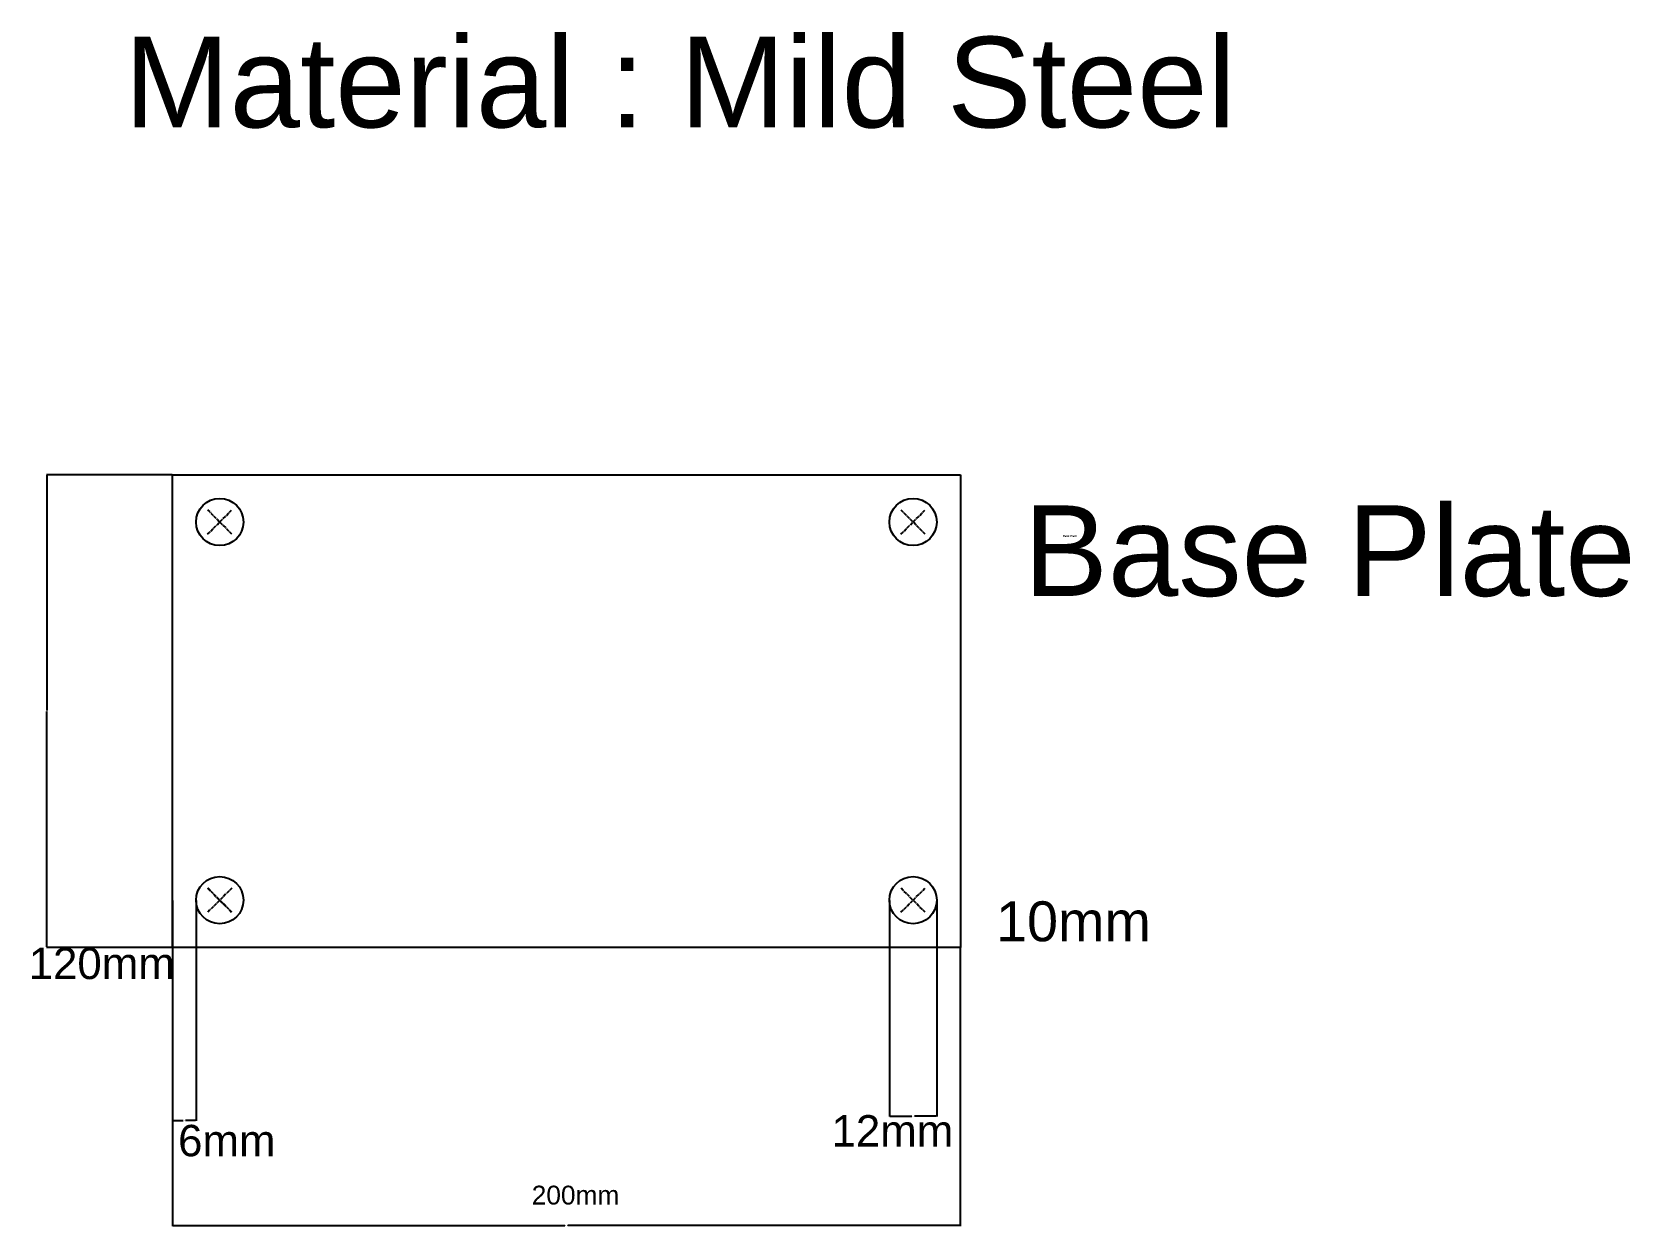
# Model space of a CAD drawing. Header units: millimetres. Extents: x 29 to 435, y -104 to 199.
import ezdxf

# ---------------------------------------------------------------- set-up
doc = ezdxf.new("R2010")
doc.units = ezdxf.units.MM
doc.header["$MEASUREMENT"] = 0
doc.linetypes.add('CENTER2', pattern=[1.125, 0.75, -0.125, 0.125, -0.125])
doc.layers.add('Center', color=90, linetype='Continuous')
doc.layers.add('Dimension', color=50, linetype='Continuous')
doc.layers.add('Text', color=6, linetype='Continuous', lineweight=15)
doc.styles.get("Standard").update_dxf_attribs({"font": 'arial.ttf'})
doc.dimstyles.new('AM_ANSI$0', dxfattribs={"dimtxt": 6, "dimasz": 0.12, "dimexe": 0.1, "dimexo": 0.05, "dimgap": 0.06, "dimtad": 0, "dimtih": 1, "dimtoh": 1, "dimdec": 4, "dimzin": 7, "dimdsep": 46, "dimtxsty": 'Standard', "dimcen": 0, "dimclrd": 256, "dimclre": 256, "dimclrt": 2, "dimadec": 0, "dimazin": 2, "dimtp": 0.1, "dimtm": 0.1, "dimtfac": 0.71, "dimtdec": 4, "dimtofl": 0, "dimtmove": 0, "dimatfit": 3, "dimfxl": 1, "dimtolj": 1, "dimtzin": 7, "dimlwd": -1, "dimlwe": -1, "dimarcsym": 1})

# ---------------------------------------------------------------- blocks, each defined once
blk = doc.blocks.new('*U4')
at = {"layer": 'Center', "color": 0, "linetype": 'CENTER2', "transparency": 16777216}
blk.add_line((-3.08, -3.08), (3.08, 3.08), dxfattribs=at)
blk = doc.blocks.new('*U5')
at = {"layer": 'Center', "color": 0, "linetype": 'CENTER2', "transparency": 16777216}
blk.add_line((-3.08, -3.08), (3.08, 3.08), dxfattribs=at)
blk = doc.blocks.new('*U6')
at = {"layer": 'Center', "color": 0, "linetype": 'CENTER2', "transparency": 16777216}
blk.add_line((-3.08, -3.08), (3.08, 3.08), dxfattribs=at)
blk = doc.blocks.new('*U7')
at = {"layer": 'Center', "color": 0, "linetype": 'CENTER2', "transparency": 16777216}
blk.add_line((-3.08, -3.08), (3.08, 3.08), dxfattribs=at)
blk = doc.blocks.new('*U8')
at = {"layer": 'Center', "color": 0, "linetype": 'CENTER2', "transparency": 16777216}
blk.add_line((-3.08, 3.08), (3.08, -3.08), dxfattribs=at)
blk = doc.blocks.new('*U9')
at = {"layer": 'Center', "color": 0, "linetype": 'CENTER2', "transparency": 16777216}
blk.add_line((-3.08, -3.08), (3.08, 3.08), dxfattribs=at)
blk = doc.blocks.new('*U10')
at = {"layer": 'Center', "color": 0, "linetype": 'CENTER2', "transparency": 16777216}
blk.add_line((-3.08, -3.08), (3.08, 3.08), dxfattribs=at)
blk = doc.blocks.new('*U11')
at = {"layer": 'Center', "color": 0, "linetype": 'CENTER2', "transparency": 16777216}
blk.add_line((3.08, -3.08), (-3.08, 3.08), dxfattribs=at)
blk = doc.blocks.new('*U12')
at = {"layer": 'Center', "color": 0, "linetype": 'CENTER2', "transparency": 16777216}
blk.add_line((-3.08, -3.08), (3.08, 3.08), dxfattribs=at)
blk = doc.blocks.new('*U13')
at = {"layer": 'Center', "color": 0, "linetype": 'CENTER2', "transparency": 16777216}
blk.add_line((-3.08, -3.08), (3.08, 3.08), dxfattribs=at)
blk = doc.blocks.new('*U14')
at = {"layer": 'Center', "color": 0, "linetype": 'CENTER2', "transparency": 16777216}
blk.add_line((-3.08, -3.08), (3.08, 3.08), dxfattribs=at)
blk = doc.blocks.new('*U15')
at = {"layer": 'Center', "color": 0, "linetype": 'CENTER2', "transparency": 16777216}
blk.add_line((3.08, -3.08), (-3.08, 3.08), dxfattribs=at)
blk = doc.blocks.new('*U16')
at = {"layer": 'Center', "color": 0, "linetype": 'CENTER2', "transparency": 16777216}
blk.add_line((3.08, -3.08), (-3.08, 3.08), dxfattribs=at)
blk = doc.blocks.new('*U17')
at = {"layer": 'Center', "color": 0, "linetype": 'CENTER2', "transparency": 16777216}
blk.add_line((-3.08, 3.08), (3.08, -3.08), dxfattribs=at)
blk = doc.blocks.new('*U18')
at = {"layer": 'Center', "color": 0, "linetype": 'CENTER2', "transparency": 16777216}
blk.add_line((-3.08, 3.08), (3.08, -3.08), dxfattribs=at)
blk = doc.blocks.new('*U19')
at = {"layer": 'Center', "color": 0, "linetype": 'CENTER2', "transparency": 16777216}
blk.add_line((3.08, -3.08), (-3.08, 3.08), dxfattribs=at)
blk = doc.blocks.new('*U20')
at = {"layer": 'Center', "color": 0, "linetype": 'CENTER2', "transparency": 16777216}
blk.add_line((3.08, -3.08), (-3.08, 3.08), dxfattribs=at)
blk = doc.blocks.new('*U21')
at = {"layer": 'Center', "color": 0, "linetype": 'CENTER2', "transparency": 16777216}
blk.add_line((3.08, 3.08), (-3.08, -3.08), dxfattribs=at)
blk = doc.blocks.new('*D23')
at = {"layer": 'Defpoints', "color": 0, "transparency": 16777216}
for p in [(64.77, -33.33), (264.77, -33.33), (264.77, -103.96)]:
    blk.add_point(p, dxfattribs=at)
at = {"layer": 'Dimension', "linetype": 'ByBlock'}
for p, q in [((64.77, -33.38), (64.77, -104.06)), ((264.77, -33.38), (264.77, -104.06)), ((64.89, -103.96), (164.37, -103.96)), ((264.65, -103.96), (165.17, -103.96))]:
    blk.add_line(p, q, dxfattribs=at)
at = {"layer": 'Dimension'}
for points in [[(64.89, -103.94), (64.89, -103.98), (64.77, -103.96)], [(264.65, -103.94), (264.65, -103.98), (264.77, -103.96)]]:
    blk.add_solid(points, dxfattribs=at)
at = {"layer": 'Dimension', "color": 2, "insert": (164.77, -103.96), "char_height": 0.12, "attachment_point": 5}
blk.add_mtext('\\A1;200.0000', dxfattribs=at)
blk = doc.blocks.new('*D24')
at = {"layer": 'Defpoints', "color": 0, "transparency": 16777216}
for p in [(32.85, 86.67), (64.77, 86.67), (64.77, -33.33)]:
    blk.add_point(p, dxfattribs=at)
at = {"layer": 'Dimension', "linetype": 'ByBlock'}
for p, q in [((64.72, 86.67), (32.75, 86.67)), ((32.85, 86.55), (32.85, 26.79)), ((32.85, -33.21), (32.85, 26.55)), ((64.72, -33.33), (32.75, -33.33))]:
    blk.add_line(p, q, dxfattribs=at)
at = {"layer": 'Dimension'}
for points in [[(32.83, 86.55), (32.87, 86.55), (32.85, 86.67)], [(32.83, -33.21), (32.87, -33.21), (32.85, -33.33)]]:
    blk.add_solid(points, dxfattribs=at)
at = {"layer": 'Dimension', "color": 2, "insert": (32.85, 26.67), "char_height": 0.12, "attachment_point": 5}
blk.add_mtext('\\A1;120.0000', dxfattribs=at)
blk = doc.blocks.new('*D25')
at = {"layer": 'Defpoints', "color": 0, "transparency": 16777216}
for p in [(246.77, -21.33), (258.77, -21.33), (258.77, -76.16)]:
    blk.add_point(p, dxfattribs=at)
at = {"layer": 'Dimension', "linetype": 'ByBlock'}
for p, q in [((246.77, -21.38), (246.77, -76.26)), ((258.77, -21.38), (258.77, -76.26)), ((246.89, -76.16), (252.42, -76.16)), ((258.65, -76.16), (253.12, -76.16))]:
    blk.add_line(p, q, dxfattribs=at)
at = {"layer": 'Dimension'}
for points in [[(246.89, -76.14), (246.89, -76.18), (246.77, -76.16)], [(258.65, -76.14), (258.65, -76.18), (258.77, -76.16)]]:
    blk.add_solid(points, dxfattribs=at)
at = {"layer": 'Dimension', "color": 2, "insert": (252.77, -76.16), "char_height": 0.12, "attachment_point": 5}
blk.add_mtext('\\A1;12.0000', dxfattribs=at)
blk = doc.blocks.new('*D26')
at = {"layer": 'Defpoints', "color": 0, "transparency": 16777216}
for p in [(64.77, -21.33), (70.77, -21.33), (64.77, -77.25)]:
    blk.add_point(p, dxfattribs=at)
at = {"layer": 'Dimension', "linetype": 'ByBlock'}
for p, q in [((64.77, -21.38), (64.77, -77.35)), ((70.77, -21.38), (70.77, -77.35)), ((64.89, -77.25), (67.46, -77.25)), ((70.65, -77.25), (68.08, -77.25))]:
    blk.add_line(p, q, dxfattribs=at)
at = {"layer": 'Dimension'}
for points in [[(64.89, -77.23), (64.89, -77.27), (64.77, -77.25)], [(70.65, -77.23), (70.65, -77.27), (70.77, -77.25)]]:
    blk.add_solid(points, dxfattribs=at)
at = {"layer": 'Dimension', "color": 2, "insert": (67.77, -77.25), "char_height": 0.12, "attachment_point": 5}
blk.add_mtext('\\A1;6.0000', dxfattribs=at)
blk = doc.blocks.new('*D27')
at = {"layer": 'Defpoints', "color": 0, "transparency": 16777216}
for p in [(64.77, -33.33), (64.77, -33.33, -10), (64.77, -33.33)]:
    blk.add_point(p, dxfattribs=at)
at = {"layer": 'Dimension', "linetype": 'ByBlock'}
for p, q in [((64.65, -33.33), (64.53, -33.33)), ((64.77, -33.28), (64.77, -33.23)), ((64.77, -33.28), (64.77, -33.23)), ((64.89, -33.33), (65.01, -33.33))]:
    blk.add_line(p, q, dxfattribs=at)
at = {"layer": 'Dimension'}
for points in [[(64.65, -33.31), (64.65, -33.35), (64.77, -33.33)], [(64.89, -33.31), (64.89, -33.35), (64.77, -33.33)]]:
    blk.add_solid(points, dxfattribs=at)
at = {"layer": 'Dimension', "color": 2, "insert": (65.27, -33.33), "char_height": 0.12, "attachment_point": 5}
blk.add_mtext('\\A1;.0000', dxfattribs=at)

msp = doc.modelspace()

# ---------------------------------------------------------------- linework, layer by layer
for p, q in [((64.7714, 86.66765), (264.7714, 86.66765)), ((64.7714, -33.33235), (64.7714, 86.66765)), ((264.7714, 86.66765), (264.7714, -33.33235)), ((264.7714, -33.33235), (64.7714, -33.33235))]:
    msp.add_line(p, q)
for centre in [(76.7714, 74.66765), (252.7714, 74.66765), (76.7714, -21.33235), (252.7714, -21.33235)]:
    msp.add_circle(centre, 6)

# ---------------------------------------------------------------- block references
at = {"layer": 'Center', "linetype": 'CENTER2'}
for name, p in [('*U4', (76.7714, 74.66765)), ('*U5', (76.7714, 74.66765)), ('*U6', (76.7714, 74.66765)), ('*U7', (76.7714, 74.66765)), ('*U8', (76.7714, 74.66765)), ('*U9', (252.7714, 74.66765)), ('*U10', (252.7714, 74.66765)), ('*U11', (252.7714, 74.66765)), ('*U16', (76.7714, -21.33235)), ('*U17', (76.7714, -21.33235)), ('*U18', (76.7714, -21.33235)), ('*U19', (76.7714, -21.33235)), ('*U20', (76.7714, -21.33235)), ('*U21', (76.7714, -21.33235)), ('*U12', (252.7714, -21.33235)), ('*U13', (252.7714, -21.33235)), ('*U14', (252.7714, -21.33235)), ('*U15', (252.7714, -21.33235))]:
    msp.add_blockref(name, p, dxfattribs=at)

# ---------------------------------------------------------------- texts
at = {"layer": 'Text'}
for s, height, p in [('Material : Mild Steel', 23.0037384, (52.51932, 174.84477)), ('Base Plate', 23.003738, (280.80272, 55.89244)), ('10mm', 10.126221, (273.83955, -31.76334)), ('120mm', 7.967205, (28.24887, -41.3622)), ('12mm', 7.967205, (232.06643, -83.8719)), ('6mm', 7.967205, (66.19466, -86.34808)), ('200mm', 4.773874, (155.96396, -98.58759))]:
    msp.add_text(s, height=height, dxfattribs=at).set_placement(p)
at = {"layer": 'Text', "insert": (290.803, 71.38147), "char_height": 0.5, "attachment_point": 1}
msp.add_mtext_dynamic_manual_height_columns('{\\fArial|b1|i1|c0|p34;Base Plate}', width=45.5905505, gutter_width=1, heights=[0], dxfattribs=at)

# ---------------------------------------------------------------- dimensions: what is measured, and where the dimension line sits
at = {"layer": 'Dimension'}
dim = msp.add_linear_dim(base=(32.84953, 86.66765), p1=(64.7714, -33.33235), p2=(64.7714, 86.66765), angle=90, dimstyle='AM_ANSI$0', override={"dimtxt": 0.12}, dxfattribs=at)
dim.commit()
dim.dimension.update_dxf_attribs({"geometry": '*D24', "text_midpoint": (32.84953, 26.66765)})
for base, p1, p2, picture, middle in [((64.7714, -77.25006), (70.7714, -21.33235), (64.7714, -21.33235), '*D26', (67.7714, -77.25006)), ((258.7714, -76.15559), (246.7714, -21.33235), (258.7714, -21.33235), '*D25', (252.7714, -76.15559)), ((64.7714019568, -33.3323499387), (64.7714019568, -33.3323499387), (64.7714019568, -33.3323499387, -10), '*D27', (65.2695329255, -33.3323499387)), ((264.7714, -103.95538), (64.7714, -33.33235), (264.7714, -33.33235), '*D23', (164.7714, -103.95538))]:
    dim = msp.add_linear_dim(base=base, p1=p1, p2=p2, dimstyle='AM_ANSI$0', override={"dimtxt": 0.12}, dxfattribs=at)
    dim.commit()
    dim.dimension.update_dxf_attribs({"geometry": picture, "text_midpoint": middle})

doc.saveas('drawing.dxf')
